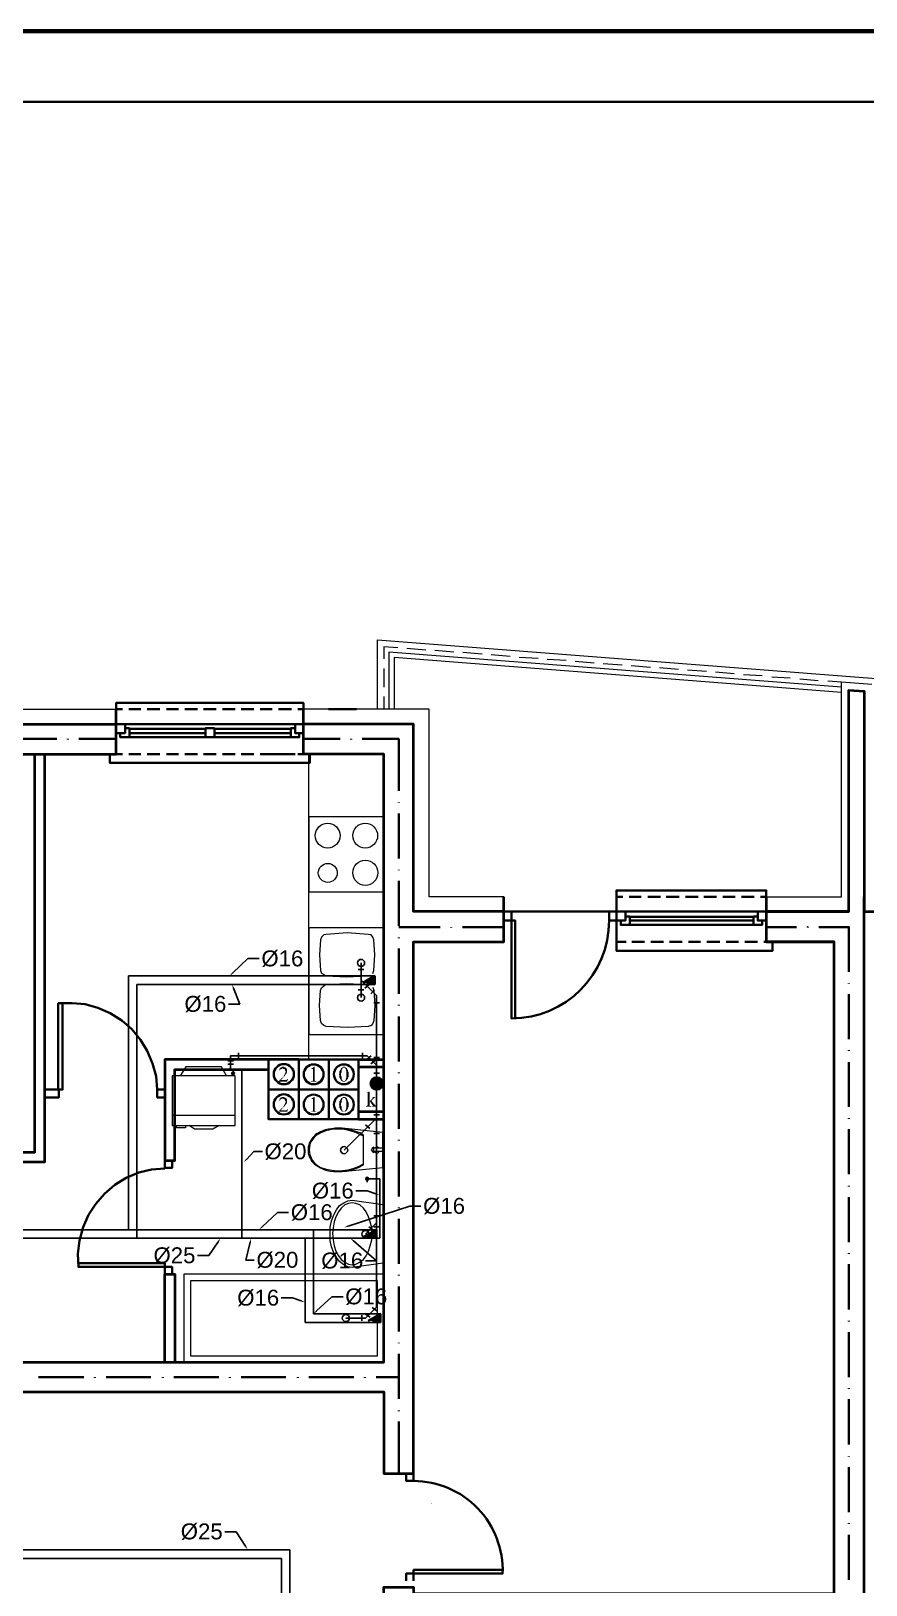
# Model space of a CAD drawing. Header units: millimetres. Extents: x 135 to 13042, y 991 to 8969.
# Drawn here: x 8875 to 9466, y 6784 to 7884 of the extents above; entities that cross this region are included whole.
import ezdxf
from ezdxf import colors
from ezdxf.entities.mleader import LeaderData, LeaderLine
from ezdxf.math import Vec2, Vec3

# ---------------------------------------------------------------- set-up
doc = ezdxf.new("R2010")
doc.units = ezdxf.units.MM
for name, color, linetype in [('baterie', 50, 'Continuous'), ('woda ciepła średnice', 10, 'Continuous'), ('woda zimna średnice', 140, 'Continuous')]:
    doc.layers.add(name, color=color, linetype=linetype)
doc.layers.add('kanalizacja', color=7, linetype='Continuous', true_color=0xb06239)
doc.layers.add('woda ciepła', color=10, linetype='Continuous', lineweight=18)
doc.layers.add('woda zimna', color=140, linetype='Continuous', lineweight=18)
doc.styles.get("Standard").update_dxf_attribs({"font": 'arial.ttf'})

msp = doc.modelspace()

# ---------------------------------------------------------------- hatches: boundary and pattern name
at = {"transparency": 33554559}
for points in [[(9056.9, 7141.8), (9056.6, 7141.8), (9056.2, 7141.4), (9056.2, 7141.4), (9055.8, 7141.1), (9050.9, 7141.1), (9050.6, 7140.7), (9050.6, 7140.3), (9050.2, 7140.3), (9050.2, 7140), (9056.2, 7140)], [(9050.9, 7149.3), (9050.9, 7148.6), (9050.6, 7148.6), (9050.6, 7147.5), (9050.6, 7147.5), (9050.9, 7147.8), (9050.9, 7148.2), (9051.3, 7148.2), (9051.3, 7148.6), (9051.7, 7148.6), (9051.7, 7148.9), (9052.4, 7148.9), (9052.8, 7149.3), (9052.8, 7149.3)], [(9053.2, 7150.5), (9052.8, 7150.5), (9052.4, 7150.1), (9051.7, 7150.1), (9051.7, 7149.7), (9051.3, 7149.7), (9051.3, 7149.3), (9050.9, 7149.3), (9053.2, 7149.3), (9053.6, 7148.9), (9054.3, 7148.9), (9054.3, 7148.6), (9054.7, 7148.6), (9054.7, 7147.8), (9055.1, 7147.5), (9055.1, 7147.1), (9055.1, 7146.3), (9054.7, 7146.3), (9054.7, 7145.2), (9054.3, 7145.2), (9054.3, 7144.8), (9053.9, 7144.4), (9053.9, 7144.1), (9053.9, 7144.1), (9053.6, 7143.7), (9053.6, 7143.7), (9053.2, 7143.3), (9053.2, 7142.9), (9052.8, 7142.9), (9052.8, 7142.6), (9052.4, 7142.6), (9052.1, 7142.2), (9052.1, 7141.8), (9051.7, 7141.8), (9051.7, 7141.4), (9051.3, 7141.4), (9050.9, 7141.1), (9051.7, 7141.1), (9052.1, 7141.4), (9052.4, 7141.4), (9052.4, 7141.8), (9052.8, 7142.2), (9052.8, 7142.2), (9053.2, 7142.6), (9053.6, 7142.9), (9053.6, 7143.3), (9053.9, 7143.7), (9054.3, 7143.7), (9054.7, 7144.1), (9054.7, 7144.4), (9055.1, 7144.8), (9055.1, 7144.8), (9055.4, 7145.2), (9055.4, 7145.6), (9055.8, 7145.6), (9055.8, 7145.9), (9055.8, 7146.3), (9056.2, 7146.3), (9056.2, 7147.8), (9056.2, 7148.6), (9055.8, 7148.9), (9055.8, 7149.3), (9055.4, 7149.7), (9055.1, 7149.7), (9054.7, 7150.1), (9054.3, 7150.1), (9053.9, 7150.5), (9053.6, 7150.5)], [(9075.7, 7150.5), (9075.3, 7150.5), (9073.1, 7148.9), (9074.2, 7148.9), (9074.6, 7148.6), (9074.6, 7148.2), (9074.6, 7140.7), (9074.2, 7140.7), (9074.2, 7140.3), (9073.1, 7140.3), (9073.1, 7140), (9076.8, 7140), (9076.8, 7140.3), (9076.1, 7140.3), (9075.7, 7140.7), (9075.7, 7141.8)], [(9095.2, 7149.7), (9094.8, 7149.7), (9094.4, 7149.3), (9094.4, 7148.9), (9094.1, 7148.9), (9094.1, 7148.6), (9093.7, 7148.2), (9093.7, 7147.8), (9093.7, 7147.8), (9093.3, 7147.5), (9093.3, 7147.1), (9093.3, 7145.6), (9092.9, 7145.2), (9092.9, 7144.8), (9092.9, 7144.8), (9093.3, 7144.4), (9093.3, 7142.9), (9093.3, 7142.6), (9093.7, 7142.2), (9093.7, 7141.8), (9093.7, 7141.8), (9094.1, 7141.4), (9094.1, 7141.1), (9094.4, 7140.7), (9094.8, 7140.7), (9094.8, 7140.3), (9096.3, 7140.3), (9095.9, 7140.3), (9095.6, 7140.7), (9095.6, 7140.7), (9095.2, 7141.1), (9095.2, 7141.4), (9095.2, 7141.4), (9094.8, 7141.8), (9094.8, 7142.9), (9094.8, 7143.7), (9094.4, 7144.1), (9094.4, 7144.8), (9094.4, 7145.9), (9094.8, 7146.3), (9094.8, 7148.2), (9095.2, 7148.6), (9095.2, 7149.3), (9095.6, 7149.3), (9095.9, 7149.7), (9096.3, 7149.7)], [(9096.3, 7150.5), (9095.9, 7150.5), (9095.6, 7150.1), (9095.2, 7150.1), (9095.2, 7149.7), (9097.1, 7149.7), (9097.4, 7149.3), (9097.4, 7148.9), (9097.8, 7148.6), (9097.8, 7148.2), (9097.8, 7147.8), (9098.2, 7147.8), (9098.2, 7146.3), (9098.2, 7142.9), (9098.2, 7142.6), (9097.8, 7142.2), (9097.8, 7141.4), (9097.8, 7141.4), (9097.4, 7141.1), (9097.4, 7140.7), (9097.1, 7140.7), (9097.1, 7140.3), (9095.2, 7140.3), (9095.2, 7140), (9097.4, 7140), (9097.4, 7140.3), (9097.8, 7140.3), (9098.2, 7140.7), (9098.2, 7140.7), (9098.6, 7141.1), (9098.6, 7141.1), (9098.9, 7141.4), (9098.9, 7141.8), (9099.3, 7142.2), (9099.3, 7142.6), (9099.3, 7142.9), (9099.7, 7143.3), (9099.7, 7145.2), (9099.7, 7146.7), (9099.7, 7146.7), (9099.3, 7147.1), (9099.3, 7147.8), (9099.3, 7147.8), (9098.9, 7148.2), (9098.9, 7148.6), (9098.9, 7148.6), (9098.6, 7148.9), (9098.6, 7149.3), (9098.6, 7149.3), (9098.2, 7149.7), (9097.8, 7149.7), (9097.8, 7150.1), (9097.1, 7150.1), (9097.1, 7150.5), (9096.7, 7150.5)], [(9053.2, 7129.1), (9052.8, 7129.1), (9052.4, 7128.7), (9051.7, 7128.7), (9051.7, 7128.3), (9051.3, 7128.3), (9051.3, 7128), (9050.9, 7128), (9053.2, 7128), (9053.6, 7127.6), (9054.3, 7127.6), (9054.3, 7127.2), (9054.7, 7127.2), (9054.7, 7126.4), (9055.1, 7126.1), (9055.1, 7125.7), (9055.1, 7125), (9054.7, 7125), (9054.7, 7123.8), (9054.3, 7123.8), (9054.3, 7123.4), (9053.9, 7123.1), (9053.9, 7122.7), (9053.9, 7122.7), (9053.6, 7122.3), (9053.6, 7122.3), (9053.2, 7122), (9053.2, 7121.6), (9052.8, 7121.6), (9052.8, 7121.2), (9052.4, 7121.2), (9052.1, 7120.8), (9052.1, 7120.5), (9051.7, 7120.5), (9051.7, 7120.1), (9051.3, 7120.1), (9050.9, 7119.7), (9051.7, 7119.7), (9052.1, 7120.1), (9052.4, 7120.1), (9052.4, 7120.5), (9052.8, 7120.8), (9052.8, 7120.8), (9053.2, 7121.2), (9053.6, 7121.6), (9053.6, 7122), (9053.9, 7122.3), (9054.3, 7122.3), (9054.7, 7122.7), (9054.7, 7123.1), (9055.1, 7123.4), (9055.1, 7123.4), (9055.4, 7123.8), (9055.4, 7124.2), (9055.8, 7124.2), (9055.8, 7124.6), (9055.8, 7125), (9056.2, 7125), (9056.2, 7126.4), (9056.2, 7127.2), (9055.8, 7127.6), (9055.8, 7128), (9055.4, 7128.3), (9055.1, 7128.3), (9054.7, 7128.7), (9054.3, 7128.7), (9053.9, 7129.1), (9053.6, 7129.1)], [(9075.7, 7129.1), (9075.3, 7129.1), (9073.1, 7127.6), (9074.2, 7127.6), (9074.6, 7127.2), (9074.6, 7126.8), (9074.6, 7119.3), (9074.2, 7119.3), (9074.2, 7119), (9073.1, 7119), (9073.1, 7118.6), (9076.8, 7118.6), (9076.8, 7119), (9076.1, 7119), (9075.7, 7119.3), (9075.7, 7120.5)], [(9096.3, 7129.1), (9095.9, 7129.1), (9095.6, 7128.7), (9095.2, 7128.7), (9095.2, 7128.3), (9097.1, 7128.3), (9097.4, 7128), (9097.4, 7127.6), (9097.8, 7127.2), (9097.8, 7126.8), (9097.8, 7126.4), (9098.2, 7126.4), (9098.2, 7125), (9098.2, 7121.6), (9098.2, 7121.2), (9097.8, 7120.8), (9097.8, 7120.1), (9097.8, 7120.1), (9097.4, 7119.7), (9097.4, 7119.3), (9097.1, 7119.3), (9097.1, 7119), (9095.2, 7119), (9095.2, 7118.6), (9097.4, 7118.6), (9097.4, 7119), (9097.8, 7119), (9098.2, 7119.3), (9098.2, 7119.3), (9098.6, 7119.7), (9098.6, 7119.7), (9098.9, 7120.1), (9098.9, 7120.5), (9099.3, 7120.8), (9099.3, 7121.2), (9099.3, 7121.6), (9099.7, 7122), (9099.7, 7123.8), (9099.7, 7125.3), (9099.7, 7125.3), (9099.3, 7125.7), (9099.3, 7126.4), (9099.3, 7126.4), (9098.9, 7126.8), (9098.9, 7127.2), (9098.9, 7127.2), (9098.6, 7127.6), (9098.6, 7128), (9098.6, 7128), (9098.2, 7128.3), (9097.8, 7128.3), (9097.8, 7128.7), (9097.1, 7128.7), (9097.1, 7129.1), (9096.7, 7129.1)], [(9114.7, 7132.8), (9114.3, 7132.8), (9112.1, 7132.1), (9113.2, 7132.1), (9113.2, 7131.7), (9113.2, 7131.3), (9113.2, 7123.1), (9113.2, 7123.1), (9112.8, 7122.7), (9112.1, 7122.7), (9112.1, 7122.3), (9115.8, 7122.3), (9115.8, 7122.7), (9114.7, 7122.7), (9114.7, 7123.1), (9114.7, 7126.1)], [(9119.6, 7129.1), (9116.6, 7129.1), (9116.9, 7128.7), (9116.9, 7128.3), (9116.9, 7128.3), (9116.6, 7128), (9116.2, 7127.6), (9114.7, 7126.1), (9116.6, 7123.4), (9116.6, 7123.4), (9116.9, 7123.1), (9116.9, 7122.7), (9116.6, 7122.7), (9116.6, 7122.3), (9119.9, 7122.3), (9119.9, 7122.7), (9119.2, 7122.7), (9118.8, 7123.1), (9118.4, 7123.1), (9118.4, 7123.4), (9118.1, 7123.8), (9117.7, 7123.8), (9117.7, 7124.2), (9115.8, 7126.4), (9117.7, 7128.3), (9118.1, 7128.3), (9118.1, 7128.7), (9118.4, 7128.7), (9118.8, 7129.1)], [(9056.9, 7120.5), (9056.6, 7120.5), (9056.2, 7120.1), (9056.2, 7120.1), (9055.8, 7119.7), (9050.9, 7119.7), (9050.6, 7119.3), (9050.6, 7119), (9050.2, 7119), (9050.2, 7118.6), (9056.2, 7118.6)], [(9050.9, 7128), (9050.9, 7127.2), (9050.6, 7127.2), (9050.6, 7126.1), (9050.6, 7126.1), (9050.9, 7126.4), (9050.9, 7126.8), (9051.3, 7126.8), (9051.3, 7127.2), (9051.7, 7127.2), (9051.7, 7127.6), (9052.4, 7127.6), (9052.8, 7128), (9052.8, 7128)], [(9095.2, 7128.3), (9094.8, 7128.3), (9094.4, 7128), (9094.4, 7127.6), (9094.1, 7127.6), (9094.1, 7127.2), (9093.7, 7126.8), (9093.7, 7126.4), (9093.7, 7126.4), (9093.3, 7126.1), (9093.3, 7125.7), (9093.3, 7124.2), (9092.9, 7123.8), (9092.9, 7123.4), (9092.9, 7123.4), (9093.3, 7123.1), (9093.3, 7121.6), (9093.3, 7121.2), (9093.7, 7120.8), (9093.7, 7120.5), (9093.7, 7120.5), (9094.1, 7120.1), (9094.1, 7119.7), (9094.4, 7119.3), (9094.8, 7119.3), (9094.8, 7119), (9096.3, 7119), (9095.9, 7119), (9095.6, 7119.3), (9095.6, 7119.3), (9095.2, 7119.7), (9095.2, 7120.1), (9095.2, 7120.1), (9094.8, 7120.5), (9094.8, 7121.6), (9094.8, 7122.3), (9094.4, 7122.7), (9094.4, 7123.4), (9094.4, 7124.6), (9094.8, 7125), (9094.8, 7126.8), (9095.2, 7127.2), (9095.2, 7128), (9095.6, 7128), (9095.9, 7128.3), (9096.3, 7128.3)]]:
    msp.add_hatch(color=256, dxfattribs=at).paths.add_polyline_path(points)
at = {"layer": 'baterie', "lineweight": 35}
h = msp.add_hatch(color=256, dxfattribs=at)
h.dxf.hatch_style = 1
h.paths.add_polyline_path([(9111.3, 7210.7), (9118.4, 7208.8), (9118.4, 7214.8)])
h = msp.add_hatch(color=256, dxfattribs=at)
h.dxf.hatch_style = 1
h.paths.add_polyline_path([(9112.3, 7031), (9119.4, 7029.1), (9119.4, 7035.1)])
h = msp.add_hatch(color=256, dxfattribs=at)
h.dxf.hatch_style = 1
h.paths.add_polyline_path([(9115.1, 6971.4), (9122.3, 6969.5), (9122.3, 6975.5)])
at = {"layer": 'kanalizacja', "lineweight": 25}
h = msp.add_hatch(color=256, dxfattribs=at)
h.dxf.hatch_style = 1
h.paths.add_polyline_path([(9115, 7138.6, 0.414214), (9119.6, 7134.1), (9119.6, 7138.6), (9119.6, 7143.2, 0.414214)])
h.paths.add_polyline_path([(9119.6, 7138.6), (9119.6, 7134.1, 0.414214), (9124.1, 7138.6, 0.414214), (9119.6, 7143.2)])
at = {"layer": 'woda zimna', "lineweight": 25}
h = msp.add_hatch(color=256, dxfattribs=at)
h.dxf.hatch_style = 1
edge = h.paths.add_edge_path()
edge.add_arc((9017.9, 7145.8), 1, 0, 360)
h = msp.add_hatch(color=256, dxfattribs=at)
h.dxf.hatch_style = 1
edge = h.paths.add_edge_path()
edge.add_arc((9112.9, 7071.2), 1, 0, 360)

# ---------------------------------------------------------------- linework, layer by layer
at = {"linetype": 'ByBlock', "lineweight": 70}
msp.add_lwpolyline([(7442.4, 7883.7), (13042.4, 7883.7), (13042.4, 5783.7), (7442.4, 5783.7)], close=True, dxfattribs=at)
at = {"linetype": 'ByBlock', "lineweight": 35}
msp.add_lwpolyline([(7542.4, 7833.7), (7542.4, 5833.7), (12992.4, 5833.7), (12992.4, 7833.7)], close=True, dxfattribs=at)
at = {"lineweight": 9}
for points in [[(9120.3, 7403.6), (9120.3, 7452.7), (9811, 7399.1), (9811, 7350.7)], [(9134.6, 7447), (9124.8, 7447.8), (9124.8, 7439.2)], [(9448.8, 7419.3), (9128.2, 7444), (9128.2, 7403.6)], [(9448.8, 7415.5), (9131.9, 7440.3), (9131.9, 7403.6)], [(9154.4, 7445.5), (9140.9, 7446.7)], [(9174.3, 7444), (9160.8, 7445.2)], [(9194.2, 7442.5), (9180.7, 7443.7)], [(9214.1, 7441), (9200.6, 7442.2)], [(9233.9, 7439.5), (9220.4, 7440.3)], [(9253.8, 7438.1), (9240.3, 7438.8)], [(9273.7, 7436.2), (9260.2, 7437.3)], [(9124.8, 7432.4), (9124.8, 7419.3)], [(9293.5, 7434.7), (9280, 7435.8)], [(9313.4, 7433.2), (9299.9, 7434.3)], [(9333.3, 7431.7), (9319.8, 7432.8)], [(9353.2, 7430.2), (9339.7, 7431.3)], [(9372.7, 7428.7), (9359.5, 7429.8)], [(9392.5, 7427.2), (9379.4, 7427.9)], [(9412.4, 7425.7), (9399.3, 7426.4)], [(9395.5, 7270.8), (9448.8, 7270.8), (9448.8, 7422.7), (9439, 7423.4)], [(9432.3, 7423.8), (9419.2, 7424.9)], [(9470.2, 7421.2), (9448.8, 7422.7)], [(9124.8, 7412.6), (9124.8, 7403.6)], [(8723.6, 7403.6), (8935.1, 7403.6)], [(9209.6, 7270.8), (9156.7, 7270.8), (9156.7, 7403.6), (9067.8, 7403.6)], [(9071.6, 7155.7), (9071.6, 7371.7)], [(9116.9, 7216.4), (9117.7, 7218.7), (9118.4, 7229.6), (9117.7, 7240.4), (9116.9, 7242.3), (9115.8, 7243.8), (9113.6, 7244.2), (9098.9, 7245.3), (9083.9, 7244.2), (9082.1, 7243.8), (9080.6, 7242.3), (9079.8, 7240.4), (9079.1, 7229.6), (9079.8, 7218.7), (9080.6, 7216.8), (9082.1, 7215.7), (9083.9, 7214.9), (9098.2, 7214.2), (9112.8, 7214.9)], [(9116.9, 7206.7), (9117.7, 7204.4), (9118.4, 7193.9), (9117.7, 7183.1), (9116.9, 7181.2), (9115.8, 7179.7), (9113.6, 7178.9), (9098.9, 7178.2), (9083.9, 7178.9), (9082.1, 7179.7), (9080.6, 7181.2), (9079.8, 7183.1), (9079.1, 7193.9), (9079.8, 7204.4), (9080.6, 7206.3), (9082.1, 7207.8), (9083.9, 7208.6), (9098.2, 7209.3), (9112.8, 7208.6)], [(9013.4, 7144.1), (9009.7, 7150.5), (8984.6, 7150.5), (8980.4, 7144.1)], [(9019.4, 7116), (8974.8, 7116)], [(8984.2, 7108.8), (8984.2, 7107.3), (8977.8, 7107.3), (8977.8, 7108.8)], [(9008.2, 7108.8), (9003.7, 7106.2), (8990.6, 7106.2), (8986.8, 7108.8)], [(9071.2, 7091.6), (9071.2, 7089), (9071.6, 7087.8), (9071.9, 7086.7), (9072.7, 7085.6), (9073.1, 7084.5), (9073.8, 7083.3), (9074.9, 7082.2), (9075.7, 7081.5), (9076.8, 7080.7), (9077.9, 7080), (9079.8, 7078.8), (9082.1, 7077.7), (9084.3, 7077), (9086.6, 7076.6), (9089.2, 7076.2), (9095.2, 7076.2), (9098.2, 7076.6), (9101.2, 7077.3), (9104.2, 7078.1), (9106.8, 7079.2), (9110.2, 7081.1), (9110.2, 7102.1), (9107.6, 7103.6), (9104.9, 7104.7), (9101.9, 7105.5), (9098.9, 7106.2), (9095.2, 7106.9)], [(9095.2, 7076.2), (9124.1, 7079.2), (9124.1, 7104), (9095.2, 7106.9), (9090.3, 7106.9), (9087.7, 7106.6), (9085.4, 7106.2), (9083.2, 7105.8), (9079.8, 7104.3), (9078.7, 7103.6), (9077.6, 7103.2), (9076.4, 7102.5), (9075.3, 7101.3), (9074.6, 7100.6), (9073.8, 7099.5), (9073.1, 7098.3), (9072.3, 7097.2), (9071.9, 7096.1), (9071.6, 7095), (9071.2, 7093.8), (9071.2, 7089), (9071.6, 7087.8), (9071.9, 7086.7), (9072.7, 7085.6), (9073.1, 7084.5), (9073.8, 7083.3), (9074.9, 7082.2), (9075.7, 7081.5), (9076.8, 7080.7), (9077.9, 7080), (9079.8, 7078.8)], [(9123.7, 7092.7), (9117.7, 7092.7)], [(9123.7, 7090.5), (9117.7, 7090.5)], [(9121.4, 7092.7), (9119.9, 7093.8), (9118.1, 7092.7)], [(9118.1, 7090.1), (9119.9, 7089.3), (9121.4, 7090.1)], [(9124.4, 7093.8), (9123.7, 7093.8), (9123.7, 7089.3), (9124.4, 7089.3)], [(9124.1, 7053), (9124.1, 7052.6)]]:
    msp.add_lwpolyline(points, dxfattribs=at)
at = {"lineweight": 40}
for points in [[(9454, 7260.3), (9395.5, 7260.3), (9454, 7260.3), (9454, 7417.1), (9464.9, 7416.3), (9464.9, 7260.3), (9466.4, 7260.3), (9535.8, 7260.3), (9477.3, 7260.3)], [(8721.7, 6941.2), (8721.7, 6920.2), (8721.7, 6941.2), (9124.8, 6941.2), (9124.8, 7371.7), (9067.8, 7371.7), (9067.8, 7403.6)], [(8723.6, 7403.6), (8723.6, 7371.7), (8935.1, 7371.7), (8935.1, 7403.6)], [(8723.6, 7393.1), (8935.1, 7393.1)], [(9209.6, 7260.3), (9145.8, 7260.3), (9145.8, 7393.1), (9067.8, 7393.1)], [(8884.5, 7371.7), (8884.5, 7083), (8775.7, 7083), (8775.7, 7090.1), (8877.7, 7090.1), (8877.7, 7371.7)], [(8721.7, 6920.2), (8779.1, 6920.2), (8779.1, 6867), (8800.5, 6867), (8800.5, 6920.2), (9124.8, 6920.2), (9124.8, 6862.5), (9145.8, 6862.5), (9145.8, 7238.9), (9209.6, 7238.9), (9209.6, 7270.8)], [(9395.5, 7270.8), (9395.5, 7238.9)], [(9464.9, 6431.3), (9464.9, 7270.8)], [(9443.5, 6463.1), (9382.4, 6463.1), (9443.5, 6463.1), (9443.5, 6770.6), (9145.8, 6770.6), (9145.8, 6717.4), (9124.8, 6717.4), (9124.8, 6781.9), (9145.8, 6781.9), (9145.8, 6777.4), (9443.5, 6777.4), (9443.5, 7238.9), (9395.5, 7238.9), (9443.5, 7238.9)], [(9064.4, 7155.7), (8969.6, 7155.7), (8969.6, 7084.1), (8976.7, 7084.1), (8976.7, 7148.6), (9043.1, 7148.6)], [(9106.8, 7155.7), (9124.8, 7155.7)], [(9106.8, 7150.5), (9124.8, 7150.5)], [(9124.8, 7118.6), (9106.8, 7118.6)], [(9106.8, 7113.3), (9124.8, 7113.3)], [(8969.6, 6941.2), (8969.6, 7003.5), (8976.7, 7003.5), (8976.7, 6941.2)]]:
    msp.add_lwpolyline(points, dxfattribs=at)
at = {"lineweight": 35}
for points in [[(8935.1, 7406.2), (8935.1, 7371.7), (8935.1, 7408.1), (9067.8, 7408.1), (9067.8, 7371.7), (9067.8, 7406.2)], [(8939.6, 7403.6), (8935.1, 7403.6)], [(8941.5, 7393.1), (9061.8, 7393.1)], [(8952.7, 7403.6), (8944.1, 7403.6)], [(8966.2, 7403.6), (8957.2, 7403.6)], [(8979.3, 7403.6), (8970.7, 7403.6)], [(8992.8, 7403.6), (8983.8, 7403.6)], [(9005.9, 7403.6), (8996.9, 7403.6)], [(9019.4, 7403.6), (9010.4, 7403.6)], [(9032.6, 7403.6), (9023.6, 7403.6)], [(9045.7, 7403.6), (9037.1, 7403.6)], [(9059.2, 7403.6), (9050.2, 7403.6)], [(9067.8, 7403.6), (9063.7, 7403.6)], [(9105.3, 7403.6), (9085.4, 7403.6)], [(8861.2, 7382.6), (8893.1, 7382.6)], [(8901, 7382.6), (8901, 7382.2)], [(8908.8, 7382.6), (8935.1, 7382.6)], [(8944.5, 7383.7), (8938.1, 7383.7), (8938.1, 7386.7)], [(8941.5, 7390.1), (8944.5, 7390.1), (8944.5, 7383.7), (8998.4, 7383.7)], [(8944.5, 7389.7), (8998.4, 7389.7)], [(8944.5, 7386.7), (8998.4, 7386.7)], [(9004.8, 7389.7), (9058.8, 7389.7)], [(9004.8, 7386.7), (9058.8, 7386.7)], [(9004.8, 7383.7), (9058.8, 7383.7)], [(9061.8, 7390.1), (9058.8, 7390.1), (9058.8, 7383.7), (9064.8, 7383.7), (9064.8, 7386.7)], [(9067.8, 7382.6), (9093.7, 7382.6)], [(9101.6, 7382.6), (9101.6, 7382.2)], [(9109.4, 7382.6), (9135.3, 7382.6), (9135.3, 7345.8)], [(9063.7, 7371.7), (9072.3, 7371.7), (9072.3, 7365.7), (8930.6, 7365.7), (8930.6, 7371.7), (8939.6, 7371.7)], [(8944.1, 7371.7), (8952.7, 7371.7)], [(8957.2, 7371.7), (8966.2, 7371.7)], [(8970.7, 7371.7), (8979.3, 7371.7)], [(8983.8, 7371.7), (8992.8, 7371.7)], [(8996.9, 7371.7), (9005.9, 7371.7)], [(9010.4, 7371.7), (9019.4, 7371.7)], [(9023.6, 7371.7), (9032.6, 7371.7)], [(9037.1, 7371.7), (9045.7, 7371.7)], [(9041.9, 7371.7), (9061.8, 7371.7)], [(9050.2, 7371.7), (9059.2, 7371.7)], [(8935.1, 7365.7), (9067.8, 7365.7)], [(9135.3, 7337.6), (9135.3, 7337.2)], [(9135.3, 7297.8), (9135.3, 7329.7)], [(9124.8, 7318.8), (9124.8, 7298.9)], [(9135.3, 7289.9), (9135.3, 7289.6)], [(9135.3, 7250.2), (9135.3, 7282.1)], [(9395.5, 7238.9), (9395.5, 7275.3), (9289.4, 7275.3), (9289.4, 7232.6), (9400, 7232.6), (9400, 7238.9), (9393.7, 7238.9)], [(9296.2, 7238.9), (9289.4, 7238.9), (9289.4, 7273.4)], [(9289.4, 7270.8), (9293.9, 7270.8)], [(9298.4, 7270.8), (9307, 7270.8)], [(9311.5, 7270.8), (9320.5, 7270.8)], [(9324.7, 7270.8), (9333.7, 7270.8)], [(9338.2, 7270.8), (9347.2, 7270.8)], [(9351.3, 7270.8), (9360.3, 7270.8)], [(9364.8, 7270.8), (9373.4, 7270.8)], [(9377.9, 7270.8), (9386.9, 7270.8)], [(9391.4, 7270.8), (9395.5, 7270.8)], [(9209.6, 7253.9), (9217.8, 7253.9), (9217.8, 7184.6)], [(9284.2, 7260.3), (9215.2, 7260.3)], [(9289.4, 7253.9), (9284.2, 7253.9), (9284.2, 7260.3), (9289.4, 7260.3)], [(9389.5, 7260.3), (9295.8, 7260.3), (9289.4, 7260.3), (9289.4, 7253.9), (9295.8, 7253.9), (9295.8, 7260.3)], [(9389.5, 7256.9), (9386.5, 7256.9), (9386.5, 7250.9), (9298.8, 7250.9), (9292.4, 7250.9), (9292.4, 7253.9)], [(9295.8, 7256.9), (9298.8, 7256.9), (9298.8, 7250.9)], [(9386.5, 7256.6), (9298.8, 7256.6)], [(9386.5, 7253.9), (9298.8, 7253.9)], [(9386.5, 7250.9), (9392.5, 7250.9), (9392.5, 7253.9)], [(9395.5, 7260.3), (9389.5, 7260.3), (9389.5, 7253.9), (9395.5, 7253.9)], [(9135.3, 7249.4), (9164.6, 7249.4)], [(9135.3, 7241.9), (9135.3, 7241.6)], [(9172.4, 7249.4), (9172.4, 7249.1)], [(9180.3, 7249.4), (9209.6, 7249.4)], [(9454, 7217.6), (9454, 7249.4), (9433, 7249.4), (9454, 7249.4)], [(9135.3, 7202.2), (9135.3, 7234.1)], [(9309.3, 7238.9), (9300.3, 7238.9)], [(9322.8, 7238.9), (9313.8, 7238.9)], [(9335.9, 7238.9), (9326.9, 7238.9)], [(9349, 7238.9), (9340.4, 7238.9)], [(9362.5, 7238.9), (9353.5, 7238.9)], [(9375.7, 7238.9), (9367, 7238.9)], [(9389.2, 7238.9), (9380.2, 7238.9)], [(9454, 7209.7), (9454, 7209.3)], [(8897.2, 7195.4), (8897.2, 7134.3), (8884.5, 7134.3)], [(8964.3, 7131.3), (8964.3, 7134.3), (8969.6, 7134.3), (8969.6, 7128.7), (8964.3, 7128.7), (8964.3, 7134.3), (8963.6, 7143.7), (8961, 7152.7), (8957.2, 7161.7), (8952.3, 7169.6), (8946.3, 7177.1), (8939.2, 7183.1), (8931, 7188.3), (8922.3, 7192.1), (8913.3, 7194.7), (8904, 7195.4), (8894.2, 7195.4), (8894.2, 7134.3)], [(9124.8, 7197.3), (9124.8, 7177.4)], [(9454, 7169.9), (9454, 7201.8)], [(9135.3, 7194.3), (9135.3, 7193.9)], [(9135.3, 7154.2), (9135.3, 7186.1)], [(9145.8, 7164.3), (9145.8, 7184.2)], [(9443.5, 7164.3), (9443.5, 7184.2)], [(9443.5, 7183.4), (9443.5, 7163.6)], [(9454, 7162.1), (9454, 7161.7)], [(9061.1, 7155.7), (9041.2, 7155.7)], [(9454, 7122), (9454, 7153.8)], [(9135.3, 7146.3), (9135.3, 7145.9)], [(8894.6, 7134.3), (8894.6, 7128.7), (8884.5, 7128.7)], [(9135.3, 7106.6), (9135.3, 7138.4)], [(9080.6, 7113.3), (9100.4, 7113.3)], [(9454, 7114.1), (9454, 7113.7)], [(8976.7, 7083.7), (8976.7, 7103.2)], [(9124.8, 7083.7), (9124.8, 7103.2)], [(9135.3, 7098.7), (9135.3, 7098.3)], [(9454, 7074.3), (9454, 7106.2)], [(9135.3, 7058.6), (9135.3, 7090.5)], [(8969.6, 7078.5), (8960.2, 7077.7), (8951.2, 7075.5), (8942.2, 7071.7), (8934.3, 7066.8), (8926.8, 7060.5), (8920.8, 7053.3), (8915.6, 7045.5), (8911.8, 7036.8), (8909.2, 7027.5), (8908.1, 7018.1), (8908.5, 7008.7), (8969.6, 7008.7), (8974.8, 7008.7), (8974.8, 7003.5)], [(8972.2, 7078.8), (8969.6, 7078.8), (8969.6, 7084.1), (8974.8, 7084.1), (8974.8, 7078.8), (8969.6, 7078.8)], [(9454, 7066.1), (9454, 7065.7)], [(9454, 7026.3), (9454, 7058.2)], [(9135.3, 7050.7), (9135.3, 7050.3)], [(9135.3, 7011), (9135.3, 7042.8)], [(8908.5, 7011.3), (8969.6, 7011.3), (8969.6, 7003.5)], [(9454, 7018.5), (9454, 7018.1)], [(9454, 6978.7), (9454, 7010.6)], [(9135.3, 7003.1), (9135.3, 7002.7)], [(9135.3, 6963), (9135.3, 6994.8)], [(9124.8, 6984), (9124.8, 6964.1)], [(9454, 6970.5), (9454, 6970.1)], [(9135.3, 6955.1), (9135.3, 6954.7)], [(9454, 6930.7), (9454, 6962.6)], [(9135.3, 6915.3), (9135.3, 6947.2)], [(9099.7, 6941.2), (9079.8, 6941.2)], [(8880.3, 6930.7), (8912.2, 6930.7)], [(8920.1, 6930.7), (8920.1, 6930.3)], [(8922, 6920.2), (8941.8, 6920.2)], [(8928, 6930.7), (8959.8, 6930.7)], [(8968.1, 6930.7), (8968.1, 6930.3)], [(8976, 6930.7), (9007.8, 6930.7)], [(9015.7, 6930.7), (9015.7, 6930.3)], [(9023.6, 6930.7), (9055.4, 6930.7)], [(9063.7, 6930.7), (9063.7, 6930.3)], [(9071.6, 6930.7), (9103.4, 6930.7)], [(9098.9, 6920.2), (9118.8, 6920.2)], [(9111.3, 6930.7), (9111.3, 6930.3)], [(9119.2, 6930.7), (9135.3, 6930.7)], [(9454, 6922.8), (9454, 6922.5)], [(9454, 6883.1), (9454, 6915)], [(9135.3, 6907.1), (9135.3, 6906.7)], [(9135.3, 6862.5), (9135.3, 6899.2)], [(9124.8, 6890.2), (9124.8, 6870.3)], [(9454, 6874.8), (9454, 6874.5)], [(9454, 6835.1), (9454, 6867)], [(9454, 6827.2), (9454, 6826.9)], [(9454, 6787.1), (9454, 6819)], [(9208.8, 6794.2), (9145.8, 6794.2), (9145.8, 6786.4)]]:
    msp.add_lwpolyline(points, dxfattribs=at)
for points in [[(8935.1, 7393.1), (8935.1, 7386.7), (8941.5, 7386.7), (8941.5, 7393.1)], [(9061.8, 7393.1), (9061.8, 7386.7), (9067.8, 7386.7), (9067.8, 7393.1)], [(9004.8, 7390.1), (9004.8, 7383.7), (9001.4, 7383.7), (8998.4, 7383.7), (8998.4, 7390.1), (9001.4, 7390.1)], [(8877.7, 7298.9), (8877.7, 7318.8)], [(8884.5, 7319.6), (8884.5, 7300.1)], [(9416.9, 7249.4), (9395.5, 7249.4)], [(9424.8, 7249.1), (9424.8, 7249.4)], [(8877.7, 7177.4), (8877.7, 7197.3)], [(8884.5, 7198.1), (8884.5, 7178.2)], [(9043.1, 7155.7), (9043.1, 7134.3), (9064.4, 7134.3), (9064.4, 7155.7)], [(9064.4, 7155.7), (9064.4, 7134.3), (9085.8, 7134.3), (9085.8, 7155.7), (9106.8, 7155.7), (9106.8, 7134.3), (9085.8, 7134.3), (9085.8, 7155.7)], [(9043.1, 7134.3), (9043.1, 7113.3), (9064.4, 7113.3), (9064.4, 7134.3)], [(9064.4, 7134.3), (9064.4, 7113.3), (9085.8, 7113.3), (9085.8, 7134.3)], [(9085.8, 7134.3), (9085.8, 7113.3), (9106.8, 7113.3), (9106.8, 7134.3)], [(8969.6, 6964.1), (8969.6, 6984)], [(8976.7, 6984.7), (8976.7, 6964.8)], [(9140.6, 6862.5), (9145.8, 6862.5), (9145.8, 6857.2), (9140.6, 6857.2)]]:
    msp.add_lwpolyline(points, close=True, dxfattribs=at)
at = {"lineweight": 9}
for points in [[(9071.6, 7327.4), (9071.6, 7274.2), (9124.8, 7274.2), (9124.8, 7327.4)], [(9123.7, 7248.7), (9072.3, 7248.7), (9071.9, 7248.3), (9071.6, 7247.9), (9071.6, 7174.1), (9071.9, 7173.7), (9072.3, 7173.3), (9123.7, 7173.3), (9124.4, 7173.7), (9124.8, 7174.1), (9124.8, 7247.9), (9124.4, 7248.3)], [(8974.8, 7108.8), (9019.4, 7108.8), (9019.4, 7144.1), (8974.8, 7144.1)], [(9117.7, 7089.7), (9117.7, 7093.5), (9116.6, 7092.7), (9115.8, 7091.6), (9116.6, 7090.5)], [(9124.1, 7011.3), (9102.3, 7008.3), (9099.3, 7008.7), (9096.3, 7010.2), (9093.3, 7012.5), (9091.1, 7015.5), (9089.2, 7018.8), (9087.7, 7023), (9086.6, 7027.5), (9086.6, 7036.8), (9087.7, 7041.3), (9089.2, 7045.5), (9091.1, 7049.2), (9093.3, 7052.2), (9096.3, 7054.1), (9099.3, 7055.6), (9102.3, 7056), (9124.1, 7053)], [(9088.8, 7027.8), (9089.6, 7023.7), (9090.7, 7020), (9092.6, 7016.6), (9094.4, 7014), (9097.1, 7012.1), (9099.7, 7010.6), (9102.3, 7010.2), (9104.9, 7010.6), (9107.6, 7012.1), (9110.2, 7014), (9112.1, 7016.6), (9113.9, 7020), (9115.1, 7023.7), (9116.2, 7027.8), (9116.2, 7036.5), (9115.1, 7040.6), (9113.9, 7044.3), (9112.1, 7047.7), (9110.2, 7050.3), (9107.6, 7052.6), (9104.9, 7053.7), (9102.3, 7054.1), (9099.7, 7053.7), (9097.1, 7052.6), (9094.4, 7050.3), (9092.6, 7047.7), (9090.7, 7044.3), (9089.6, 7040.6), (9088.8, 7036.5), (9088.4, 7032.3)], [(9124.8, 6941.2), (9124.8, 7003.5), (8983.1, 7003.5), (8983.1, 6941.2)], [(9120.3, 6945.7), (9120.3, 6999), (8987.9, 6999), (8987.9, 6945.7)]]:
    msp.add_lwpolyline(points, close=True, dxfattribs=at)
at = {"lineweight": 35}
for points in [[(9209.6, 7260.3), (9215.2, 7260.3), (9215.2, 7253.9), (9215.2, 7184.6, 0.41301), (9284.2, 7253.9)], [(9145.8, 6857.2, -0.424265), (9208.8, 6791.6), (9145.8, 6791.6), (9140.6, 6791.6), (9140.6, 6786.4)]]:
    msp.add_lwpolyline(points, format="xyb", dxfattribs=at)
at = {"lineweight": 9}
msp.add_lwpolyline([(9110.2, 7101.3), (9107.6, 7102.5), (9104.9, 7104), (9102.3, 7104.7), (9099.3, 7105.5), (9095.2, 7106.2), (9088.1, 7106.2), (9085.8, 7105.5), (9083.6, 7105.1), (9080.2, 7103.6, 0.329192), (9071.9, 7091.6, 0.295171), (9080.2, 7079.2, 0.235518), (9110.2, 7081.8)], format="xyb", dxfattribs=at)
for centre, radius in [((9084.9, 7314.1), 8.79), ((9111.5, 7314.1), 8.79), ((9085, 7287.7), 6.7), ((9111.6, 7287.8), 8.9)]:
    msp.add_circle(centre, radius, dxfattribs=at)
at = {"lineweight": 35}
for centre, radius in [((9053.9, 7145.2), 7.14), ((9075, 7145.1), 7.03), ((9096.4, 7145.1), 7.03), ((9053.9, 7123.8), 7.14), ((9075, 7123.7), 7.03), ((9096.4, 7123.7), 7.03)]:
    msp.add_circle(centre, radius, dxfattribs=at)
at = {"lineweight": 35, "transparency": 33554559}
msp.add_solid([(9158.2, 6841.5), (9158.2, 6841.1), (9158.9, 6841.5), (9158.6, 6841.5)], dxfattribs=at)
at = {"layer": 'baterie', "lineweight": 35}
for p, q in [((9118.4, 7214.8), (9109.8, 7209.9)), ((9118.4, 7208.8), (9111.3, 7210.7)), ((9118.4, 7208.8), (9118.4, 7214.8)), ((9119.4, 7035.1), (9110.8, 7030.2)), ((9119.4, 7029.1), (9112.3, 7031)), ((9119.4, 7029.1), (9119.4, 7035.1)), ((9122.3, 6975.5), (9113.6, 6970.5)), ((9122.3, 6969.5), (9122.3, 6975.5)), ((9122.3, 6969.5), (9115.1, 6971.4))]:
    msp.add_line(p, q, dxfattribs=at)
at = {"layer": 'kanalizacja', "lineweight": 25}
for p, q in [((9106.6, 7219.2), (9110.6, 7219.2)), ((9108.6, 7224), (9108.6, 7199.4)), ((9108.6, 7211.7), (9119.6, 7200.8)), ((9111.3, 7206.2), (9114.4, 7208.8)), ((9106.6, 7204.9), (9110.6, 7204.9)), ((9115.4, 7202.1), (9118.2, 7204.9)), ((9117.7, 7195.6), (9121.7, 7195.6)), ((9119.6, 7138.6), (9119.6, 7200.8)), ((9018.2, 7154.6), (9014.2, 7154.6)), ((9018.2, 7152.3), (9014.2, 7152.3)), ((9016.2, 7147.7), (9016.2, 7158.3)), ((9016.2, 7158.3), (9112.8, 7158.3)), ((9021.7, 7156.3), (9021.7, 7160.3)), ((9109.5, 7160.3), (9109.5, 7156.3)), ((9115.8, 7158.1), (9112.7, 7155.5)), ((9112.8, 7158.3), (9119.6, 7151.5)), ((9118.7, 7155.2), (9115.6, 7152.6)), ((9121.6, 7157), (9117.6, 7157)), ((9121.6, 7146), (9117.6, 7146)), ((9119.6, 7138.6), (9119.6, 6980.3)), ((9096.6, 7091.4), (9119.4, 7114.1)), ((9114.8, 7106.7), (9111.7, 7109.3)), ((9121.6, 7116.3), (9117.6, 7116.3)), ((9121.6, 7103.1), (9117.6, 7103.1)), ((9121.6, 7044.8), (9117.6, 7044.8)), ((9111.7, 7032), (9119.6, 7039.9)), ((9117.3, 7034.8), (9114, 7037.1)), ((9121.6, 7037.1), (9117.6, 7037.1)), ((9111.7, 6972.5), (9120, 6980.7)), ((9115.1, 6973.1), (9111.8, 6975.4)), ((9119.8, 6977.7), (9116.5, 6980)), ((9097.8, 6972.5), (9111.7, 6972.5)), ((9109.2, 6970.5), (9109.2, 6974.5))]:
    msp.add_line(p, q, dxfattribs=at)
for centre, radius in [((9108.6, 7224), 2.5), ((9108.6, 7199.4), 2.5), ((9119.6, 7138.6), 4.52), ((9096.6, 7091.4), 2.5), ((9111.7, 7032), 2.5), ((9097.8, 6972.5), 2.5)]:
    msp.add_circle(centre, radius, dxfattribs=at)
at = {"layer": 'woda ciepła', "lineweight": 25}
for p, q in [((8943.8, 7214.8), (8943.8, 7035.1)), ((9118.4, 7214.8), (8943.8, 7214.8)), ((9119.4, 7035.1), (8701, 7035.1)), ((9074.9, 6975.5), (9074.9, 7035.1)), ((9122.5, 6975.5), (9074.9, 6975.5)), ((9052.2, 6802.4), (8700.1, 6802.4)), ((9052.2, 6511.2), (9052.2, 6802.4))]:
    msp.add_line(p, q, dxfattribs=at)
at = {"layer": 'woda zimna', "lineweight": 25}
for p, q in [((8949.8, 7208.8), (8949.8, 7029.1)), ((9118.4, 7208.8), (8949.8, 7208.8)), ((9017.5, 7147.8), (9018.3, 7147.8)), ((9017.9, 7148.2), (9017.9, 7145.8)), ((9017.9, 7148.2), (9024.2, 7148.2)), ((9017.9, 7146.8), (9017.9, 7147.8)), ((9024.2, 7148.2), (9024.2, 7029.1)), ((9113.3, 7069.2), (9112.5, 7069.2)), ((9121.8, 7071.2), (9112.9, 7071.2)), ((9112.9, 7070.2), (9112.9, 7069.2)), ((9121.8, 7029.1), (9121.8, 7071.2)), ((9121.8, 7029.1), (8708.3, 7029.1)), ((9068.9, 6969.5), (9068.9, 7029.1)), ((9068.9, 6969.5), (9122.3, 6969.5)), ((9058.2, 6808.4), (8585.6, 6808.4)), ((9058.2, 6517.2), (9058.2, 6808.4))]:
    msp.add_line(p, q, dxfattribs=at)
for centre in [(9017.9, 7145.8), (9112.9, 7071.2)]:
    msp.add_circle(centre, 1, dxfattribs=at)

# ---------------------------------------------------------------- leaders
at = {"layer": 'woda ciepła średnice', "linetype": 'ByBlock', "lineweight": 35}
ml = msp.add_multileader_mtext('Standard', dxfattribs=at)
ml.set_content('%%C16', color=256)
ml.set_leader_properties()
ml.build(insert=Vec2(0, 0))
ml.multileader.update_dxf_attribs({"arrow_head_size": 3})
ctx = ml.context
ctx.base_point, ctx.char_height, ctx.arrow_head_size, ctx.landing_gap_size, ctx.plane_origin = Vec3(9036.5, 7227), 11.25, 3, 1.5, Vec3(9015.5, 7214.8)
notes = []
notes.append((ctx, [(0, (1, 1, 0), (9028.5, 7227), (1, 0), 8, [(0, [(9015.5, 7214.8)], 0, [])])]))
ctx.mtext.insert, ctx.mtext.flow_direction = Vec3(9038, 7232.8), 5
ml = msp.add_multileader_mtext('Standard', dxfattribs=at)
ml.set_content('%%C16', color=256)
ml.set_leader_properties()
ml.build(insert=Vec2(0, 0))
ml.multileader.update_dxf_attribs({"arrow_head_size": 3})
ctx = ml.context
ctx.base_point, ctx.char_height, ctx.arrow_head_size, ctx.landing_gap_size, ctx.plane_origin = Vec3(9057.3, 7047.3), 11.25, 3, 1.5, Vec3(9036.4, 7035.1)
notes.append((ctx, [(0, (1, 1, 0), (9049.3, 7047.3), (1, 0), 8, [(0, [(9036.4, 7035.1)], 0, [])])]))
ctx.mtext.insert, ctx.mtext.flow_direction = Vec3(9058.8, 7053.1), 5
ml = msp.add_multileader_mtext('Standard', dxfattribs=at)
ml.set_content('%%C16', color=256)
ml.set_leader_properties()
ml.build(insert=Vec2(0, 0))
ml.multileader.update_dxf_attribs({"arrow_head_size": 3})
ctx = ml.context
ctx.base_point, ctx.char_height, ctx.arrow_head_size, ctx.landing_gap_size, ctx.plane_origin = Vec3(9151, 7051.7), 11.25, 3, 1.5, Vec3(9096.6, 7036.7)
notes.append((ctx, [(0, (1, 1, 0), (9143, 7051.7), (1, 0), 8, [(0, [(9096.6, 7036.7)], 0, [])])]))
ctx.mtext.insert, ctx.mtext.flow_direction = Vec3(9152.5, 7057.6), 5
ml = msp.add_multileader_mtext('Standard', dxfattribs=at)
ml.set_content('%%C16', color=256)
ml.set_leader_properties()
ml.build(insert=Vec2(0, 0))
ml.multileader.update_dxf_attribs({"arrow_head_size": 3})
ctx = ml.context
ctx.base_point, ctx.char_height, ctx.arrow_head_size, ctx.landing_gap_size, ctx.plane_origin = Vec3(9095.9, 6987.6), 11.25, 3, 1.5, Vec3(9074.9, 6975.5)
notes.append((ctx, [(0, (1, 1, 0), (9087.9, 6987.6), (1, 0), 8, [(0, [(9074.9, 6975.5)], 0, [])])]))
ctx.mtext.insert, ctx.mtext.flow_direction = Vec3(9097.4, 6993.5), 5
at = {"layer": 'woda zimna średnice', "linetype": 'ByBlock', "lineweight": 35}
ml = msp.add_multileader_mtext('Standard', dxfattribs=at)
ml.set_content('%%C16', color=256)
ml.set_leader_properties()
ml.build(insert=Vec2(0, 0))
ml.multileader.update_dxf_attribs({"arrow_head_size": 3})
ctx = ml.context
ctx.base_point, ctx.char_height, ctx.arrow_head_size, ctx.landing_gap_size, ctx.plane_origin = Vec3(8983.4, 7194.8), 11.25, 3, 1.5, Vec3(9017.2, 7208.8)
ctx.text_align_type = 2
notes.append((ctx, [(1, (1, 1, 0), (9022.7, 7194.8), (-1, 0), 8, [(0, [(9017.2, 7208.8)], 0, [])])]))
ctx.mtext.insert, ctx.mtext.alignment, ctx.mtext.flow_direction = Vec3(9013.2, 7200.6), 3, 5
ml = msp.add_multileader_mtext('Standard', dxfattribs=at)
ml.set_content('%%C20', color=256)
ml.set_leader_properties()
ml.build(insert=Vec2(0, 0))
ml.multileader.update_dxf_attribs({"arrow_head_size": 3})
ctx = ml.context
ctx.base_point, ctx.char_height, ctx.arrow_head_size, ctx.landing_gap_size, ctx.plane_origin = Vec3(9038.7, 7090.4), 11.25, 3, 1.5, Vec3(9025.5, 7082.9)
notes.append((ctx, [(0, (1, 1, 0), (9032.7, 7090.4), (1, 0), 6, [(0, [(9025.5, 7082.9)], 0, [])])]))
ctx.mtext.insert, ctx.mtext.flow_direction = Vec3(9040.2, 7096.2), 5
ml = msp.add_multileader_mtext('Standard', dxfattribs=at)
ml.set_content('%%C16', color=256)
ml.set_leader_properties()
ml.build(insert=Vec2(0, 0))
ml.multileader.update_dxf_attribs({"arrow_head_size": 3})
ctx = ml.context
ctx.base_point, ctx.char_height, ctx.arrow_head_size, ctx.landing_gap_size, ctx.plane_origin = Vec3(9073.6, 7062.6), 11.25, 3, 1.5, Vec3(9121.8, 7059.5)
ctx.text_align_type = 2
notes.append((ctx, [(1, (1, 1, 0), (9112.9, 7062.6), (-1, 0), 8, [(0, [(9121.8, 7059.5)], 0, [])])]))
ctx.mtext.insert, ctx.mtext.alignment, ctx.mtext.flow_direction = Vec3(9103.4, 7068.4), 3, 5
ml = msp.add_multileader_mtext('Standard', dxfattribs=at)
ml.set_content('%%C25', color=256)
ml.set_leader_properties()
ml.build(insert=Vec2(0, 0))
ml.multileader.update_dxf_attribs({"arrow_head_size": 3})
ctx = ml.context
ctx.base_point, ctx.char_height, ctx.arrow_head_size, ctx.landing_gap_size, ctx.plane_origin = Vec3(8961.4, 7016.8), 11.25, 3, 1.5, Vec3(9009.1, 7029.1)
ctx.text_align_type = 2
notes.append((ctx, [(1, (1, 1, 0), (9000.8, 7016.8), (-1, 0), 8, [(0, [(9009.1, 7029.1)], 0, [])])]))
ctx.mtext.insert, ctx.mtext.alignment, ctx.mtext.flow_direction = Vec3(8991.3, 7022.6), 3, 5
ml = msp.add_multileader_mtext('Standard', dxfattribs=at)
ml.set_content('%%C20', color=256)
ml.set_leader_properties()
ml.build(insert=Vec2(0, 0))
ml.multileader.update_dxf_attribs({"arrow_head_size": 3})
ctx = ml.context
ctx.base_point, ctx.char_height, ctx.arrow_head_size, ctx.landing_gap_size, ctx.plane_origin = Vec3(9033, 7013.6), 11.25, 3, 1.5, Vec3(9030.8, 7029.1)
notes.append((ctx, [(0, (1, 1, 0), (9027, 7013.6), (1, 0), 6, [(0, [(9030.8, 7029.1)], 0, [])])]))
ctx.mtext.insert, ctx.mtext.flow_direction = Vec3(9034.5, 7019.4), 5
ml = msp.add_multileader_mtext('Standard', dxfattribs=at)
ml.set_content('%%C16', color=256)
ml.set_leader_properties()
ml.build(insert=Vec2(0, 0))
ml.multileader.update_dxf_attribs({"arrow_head_size": 3})
ctx = ml.context
ctx.base_point, ctx.char_height, ctx.arrow_head_size, ctx.landing_gap_size, ctx.plane_origin = Vec3(9080.3, 7013), 11.25, 3, 1.5, Vec3(9101, 7029.1)
ctx.text_align_type = 2
notes.append((ctx, [(1, (1, 1, 0), (9119.6, 7013), (-1, 0), 8, [(0, [(9101, 7029.1)], 0, [])])]))
ctx.mtext.insert, ctx.mtext.alignment, ctx.mtext.flow_direction = Vec3(9110.1, 7018.9), 3, 5
ml = msp.add_multileader_mtext('Standard', dxfattribs=at)
ml.set_content('%%C16', color=256)
ml.set_leader_properties()
ml.build(insert=Vec2(0, 0))
ml.multileader.update_dxf_attribs({"arrow_head_size": 3})
ctx = ml.context
ctx.base_point, ctx.char_height, ctx.arrow_head_size, ctx.landing_gap_size, ctx.plane_origin = Vec3(9020.8, 6986.8), 11.25, 3, 1.5, Vec3(9068.9, 6983.7)
ctx.text_align_type = 2
notes.append((ctx, [(1, (1, 1, 0), (9060.1, 6986.8), (-1, 0), 8, [(0, [(9068.9, 6983.7)], 0, [])])]))
ctx.mtext.insert, ctx.mtext.alignment, ctx.mtext.flow_direction = Vec3(9050.6, 6992.6), 3, 5
ml = msp.add_multileader_mtext('Standard', dxfattribs=at)
ml.set_content('%%C25', color=256)
ml.set_leader_properties()
ml.build(insert=Vec2(0, 0))
ml.multileader.update_dxf_attribs({"arrow_head_size": 3})
ctx = ml.context
ctx.base_point, ctx.char_height, ctx.arrow_head_size, ctx.landing_gap_size, ctx.plane_origin = Vec3(8980.7, 6821.2), 11.25, 3, 1.5, Vec3(9028.4, 6808.4)
ctx.text_align_type = 2
notes.append((ctx, [(1, (1, 1, 0), (9020.1, 6821.2), (-1, 0), 8, [(0, [(9028.4, 6808.4)], 0, [])])]))
ctx.mtext.insert, ctx.mtext.alignment, ctx.mtext.flow_direction = Vec3(9010.6, 6827.1), 3, 5
for ctx, leaders in notes:
    for number, flags, end, landing, length, lines in leaders:
        leader = LeaderData()
        leader.index, (leader.has_last_leader_line, leader.has_dogleg_vector, leader.attachment_direction) = number, flags
        leader.last_leader_point, leader.dogleg_vector, leader.dogleg_length = Vec3(end), Vec3(landing), length
        for number, points, colour, breaks in lines:
            line = LeaderLine()
            line.index, line.vertices, line.color, line.breaks = number, Vec3.list(points), colors.encode_raw_color(colour), breaks
            leader.lines.append(line)
        ctx.leaders.append(leader)

doc.saveas('drawing.dxf')
